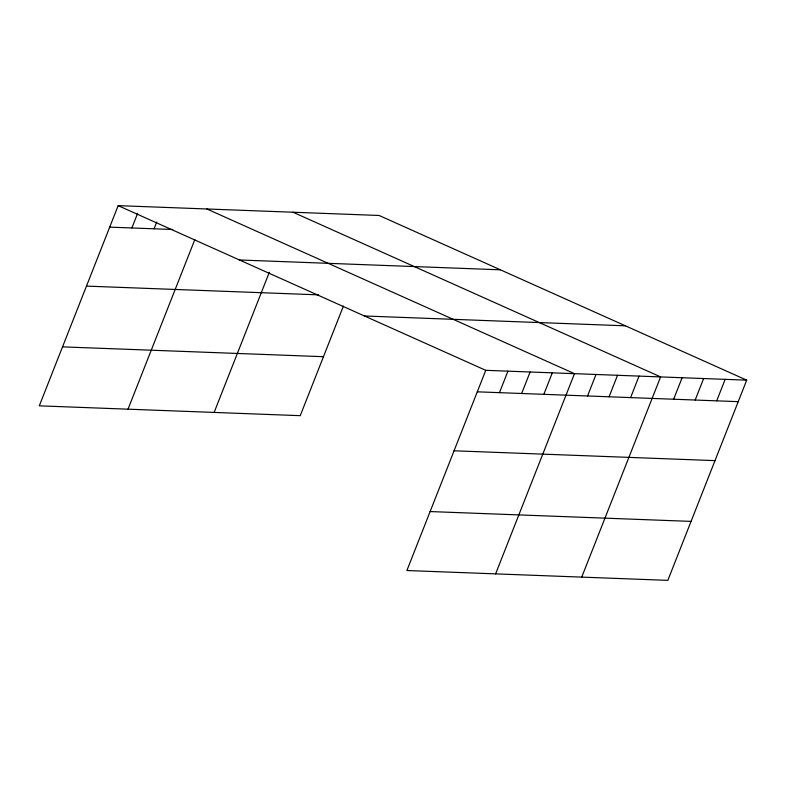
<?xml version="1.0" encoding="UTF-8"?>
<svg xmlns="http://www.w3.org/2000/svg" width="786" height="786" viewBox="0 0 786 786"><rect width="100%" height="100%" fill="white"/><g stroke="black" fill="none" stroke-linecap="round" stroke-linejoin="round"><path stroke-width="1.18" d="M746.7 380.159L485.758 370.324L406.893 570.528L667.835 580.363L746.7 380.159L379.107 215.472L118.165 205.637L39.3 405.841L300.242 415.676L343.413 306.068M131.881 227.96L137.668 213.261M154.056 228.795L156.728 222.016M128.02 409.182L194.84 239.543M214.126 412.424L269.333 272.28M499.474 392.656L507.943 371.159M521.649 393.491L530.118 371.994M543.833 394.326L552.303 372.829M495.612 573.878L574.478 373.674L206.885 208.978M587.545 395.977L596.004 374.48M609.071 396.783L617.531 375.295M630.598 397.598L639.057 376.101M581.728 577.12L660.594 376.916L292.991 212.22M673.651 399.219L682.12 377.722M695.178 400.035L703.647 378.538M716.704 400.84L725.173 379.353M109.696 227.125L172.733 229.502M239.475 259.979L500.407 269.814M86.47 286.104L318.703 294.858M364.449 315.982L625.391 325.817M62.526 346.862L323.468 356.697M477.289 391.821L738.231 401.656M454.062 450.791L715.005 460.625M430.129 511.558L691.071 521.393M118.165 205.637L485.758 370.324"/></g></svg>
